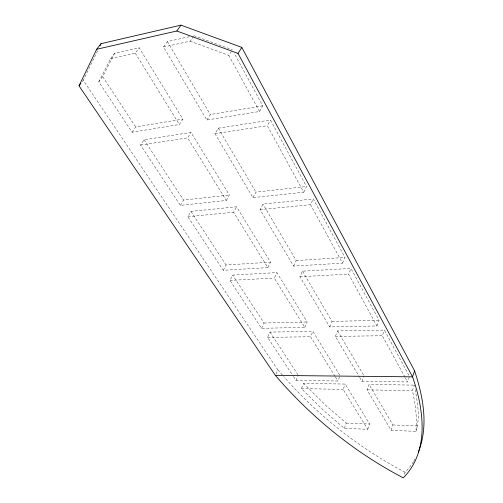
<?xml version="1.0" encoding="UTF-8"?>
<svg xmlns="http://www.w3.org/2000/svg" width="503" height="503" viewBox="0 0 503 503"><rect width="100%" height="100%" fill="white"/><g stroke="black" fill="none" stroke-linecap="round" stroke-linejoin="round"><path stroke-width="0.38" stroke-dasharray="2.52 1.89" d="M413.472 385.109L369.07 384.424L367.071 389.85L391.083 430.298L415.931 431.367C417.157 417.735 415.61 403.966 412.385 390.699L414.246 385.122L414.912 387.763M415.931 431.367C420.426 417.817 417.465 403.016 415.189 389.272M404.412 474.36L405.085 472.267L409.712 467.155L413.755 461.414M391.083 430.298L392.906 424.941L369.07 384.424M359.626 377.307L362.009 381.331L407.593 381.953L409.499 376.363L384.399 330.087L337.588 330.911L335.338 336.4L359.224 376.64M367.768 429.298L369.655 424.016L345.177 384.053L303.598 383.412L301.416 388.612L323.901 410.788L344.304 428.286L367.768 429.298L343.103 389.397L345.177 384.053M404.99 377.193L382.293 335.734L384.399 330.087M344.304 428.286L346.253 423.086L325.957 405.594L303.598 383.412M362.009 381.331L364.053 375.898M376.942 325.957L379.092 320.304L350.968 268.457L302.448 271.186L299.901 276.713L329.704 326.912L376.942 325.957L348.579 274.148L350.968 268.457M293.425 376.514L296.009 380.431L337.915 381.004L340.028 375.647L312.885 331.345L270.004 332.106L267.565 337.368L292.998 375.86M329.704 326.912L332.005 321.417L302.448 271.186M296.009 380.431L298.235 375.219M335.061 376.382L310.565 336.752L312.885 331.345M342.556 263.157L345.008 257.461L313.281 198.974L262.975 204.086L260.076 209.632L293.589 266.087L342.556 263.157L310.546 204.677L313.281 198.974M304.793 327.422L307.163 322.002L276.908 272.62L232.682 275.103L229.94 280.41L261.573 328.296L304.793 327.422L274.286 278.065L276.908 272.62M276.002 374.018L277.845 369.868L83.265 80.273L97.997 49.979M293.589 266.087L296.192 260.548L262.975 204.086M261.573 328.296L264.056 323.027L232.682 275.103M267.835 267.627L270.507 262.17L236.573 206.771L190.97 211.411L187.871 216.724L223.257 270.293L267.835 267.627L233.593 212.235L236.573 206.771M303.73 192.221L306.528 186.525L270.469 120.035L218.308 128.177L214.988 133.685L252.952 197.635L303.73 192.221L267.313 125.7L270.469 120.035M98.789 81.863L110.635 58.574L114.621 53.299L139.205 47.835L182.859 119.098L179.376 124.518L132.05 132.226L98.789 81.863L102.713 76.632L114.621 53.299M223.257 270.293L226.054 264.987L270.507 262.17M252.952 197.635L255.914 192.096L306.528 186.525M413.919 461.113L415.73 457.749M226.325 200.477L229.368 195.013L191.027 132.434L144.053 139.759L140.526 145.053L180.376 205.375L226.325 200.477L187.625 137.866L191.027 132.434M189.335 36.7L167.367 41.579L163.519 46.993L206.884 120.041L259.523 111.477L262.761 105.825L234.222 53.205M180.376 205.375L183.538 200.056L229.368 195.013M206.884 120.041L210.292 114.539L262.761 105.825M259.523 111.477L228.815 55.374L231.581 51.029M132.05 132.226L135.659 126.938L182.859 119.098M163.519 46.993L190.115 41.171L193.466 36.298M110.635 58.574L135.282 53.18L139.205 47.835M82.322 81.511L83.265 80.273M140.526 145.053L187.625 137.866M214.988 133.685L267.313 125.7M187.871 216.724L233.593 212.235M260.076 209.632L310.546 204.677M296.192 260.548L345.008 257.461M229.94 280.41L274.286 278.065M299.901 276.713L348.579 274.148M264.056 323.027L307.163 322.002M332.005 321.417L379.092 320.304M267.565 337.368L310.565 336.752M335.338 336.4L382.293 335.734M301.416 388.612L343.103 389.397M367.071 389.85L412.385 390.699M346.253 423.086L369.655 424.016M392.906 424.941L417.685 425.928M193.881 35.688L232.367 49.791M190.115 41.171L228.815 55.374M405.085 472.267C359.186 448.274 317.997 415.465 283.761 376.646M277.845 369.868L283.271 376.081M102.713 76.632L135.659 126.938M144.053 139.759L183.538 200.056M190.97 211.411L226.054 264.987M270.004 332.106L297.807 374.565M135.282 53.18L179.376 124.518M335.463 377.043L337.915 381.004M167.367 41.579L210.292 114.539M218.308 128.177L255.914 192.096M337.588 330.911L363.656 375.225M405.361 377.879L407.593 381.953"/><path stroke-width="0.75" d="M414.579 370.818L412.542 376.848C423.897 409.033 429.707 451.235 403.299 477.85C354.546 452.417 311.106 417.144 275.386 375.401L79.009 85.831L96.708 49.263L101.078 43.642L180.973 25.15L241.811 47.408L414.579 370.818C423.212 396.704 428.763 426.085 418.289 452.272M100.053 45.754L101.078 43.642M275.386 375.401L412.542 376.848L238.032 53.419L241.811 47.408M96.708 49.263L176.836 30.991L180.973 25.15M79.009 85.831L80.901 83.36M176.836 30.991L238.032 53.419"/></g></svg>
